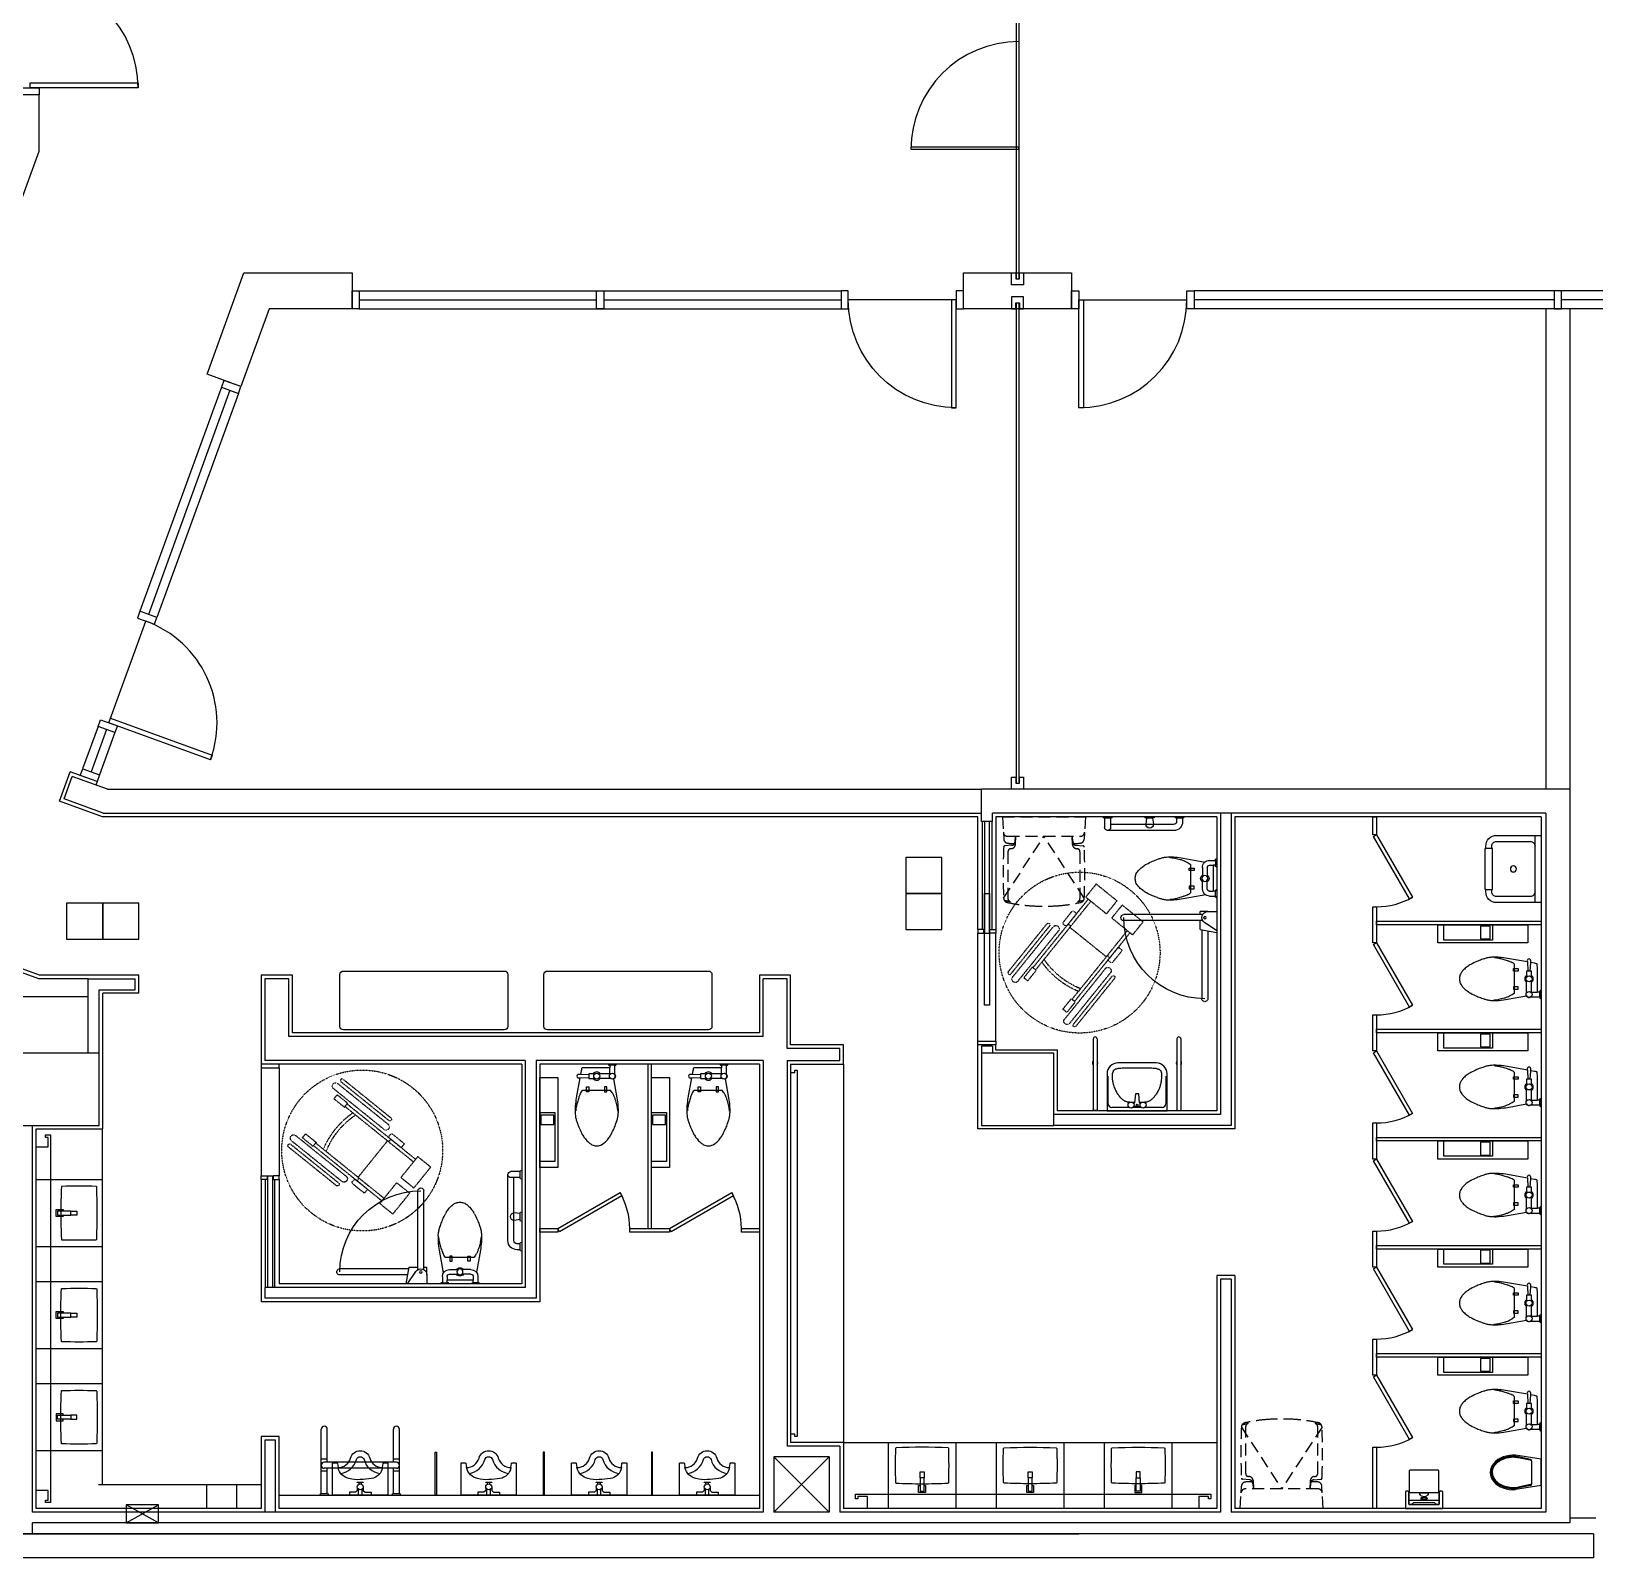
# Model space of a CAD drawing. Header units: millimetres. Extents: x -7448 to 427567, y 91657 to 341328.
# Drawn here: x 131457 to 144479, y 198642 to 211352 of the extents above; entities that cross this region are included whole.
import ezdxf
from ezdxf.lldxf.tags import DXFTag

# ---------------------------------------------------------------- set-up
doc = ezdxf.new("R2010")
doc.units = ezdxf.units.MM
doc.header["$LTSCALE"] = 500
doc.header["$MEASUREMENT"] = 0
for name, pattern in [('HID', [2.6, 1.6, -1]), ('HIDDEN', [2, 1, -1]), ('HOON1', [3, 2, -1])]:
    doc.linetypes.add(name, pattern=pattern)
doc.layers.add('e-plan', color=9, linetype='CONTINUOUS')
tags = doc.linetypes.add('HIDDENX2', pattern=[0.75, 0.5, -0.25]).pattern_tags.tags
tags[6:7] = [DXFTag(74, 4), DXFTag(75, 0), DXFTag(340, '0'), DXFTag(46, 1.0), DXFTag(50, 0.0), DXFTag(44, 0.0), DXFTag(45, 0.0)]
tags[4:5] = [DXFTag(74, 4), DXFTag(75, 0), DXFTag(340, '0'), DXFTag(46, 1.0), DXFTag(50, 0.0), DXFTag(44, 0.0), DXFTag(45, 0.0)]

# ---------------------------------------------------------------- blocks, each defined once
blk = doc.blocks.new('A$C7F1D75F0')
at = {"layer": 'e-plan'}
for p, q in [((0, 1150), (899, 1150)), ((0, 1150), (0, 1130)), ((0, 1130), (899, 1130)), ((899, 1150), (899, 1130))]:
    blk.add_line(p, q, dxfattribs=at)
blk.add_arc((0, 1150), 900, 270.0001, 0, dxfattribs=at)
blk = doc.blocks.new('2F 기둥 140514')
at = {"layer": 'e-plan', "ltscale": 0.5}
for points in [[(71303, 72200), (72103, 72200), (72103, 72800), (71303, 72800)], [(79453, 72200), (80053, 72200), (80053, 72800), (79453, 72800)]]:
    blk.add_lwpolyline(points, close=True, dxfattribs=at)
blk = doc.blocks.new('A$C20BE1455')
at = {"layer": 'e-plan'}
for points in [[(200, 1800), (200, 1760), (1100, 1760), (1100, 1800)], [(200, 0), (200, 40), (1100, 40), (1100, 0)]]:
    blk.add_lwpolyline(points, close=True, dxfattribs=at)
for centre, start, end in [((200, 1800), 270, 0), ((200, 0), 0, 90)]:
    blk.add_arc(centre, 900, start, end, dxfattribs=at)
blk = doc.blocks.new('A$C7D8044CD')
at = {"layer": 'e-plan'}
blk.add_lwpolyline([(0, 300), (300, 300), (300, 0), (0, 0)], close=True, dxfattribs=at)
blk = doc.blocks.new('A$C1B3C214D')
at = {"layer": 'e-plan'}
blk.add_line((10, 320), (550, 320), dxfattribs=at)
for points in [[(0, 370), (0, 0, 0.414214), (90, -90), (110, -90), (110, -95), (450, -95), (450, -90), (470, -90, 0.414214), (560, 0), (560, 370)], [(90, 320, 0.414214), (50, 280), (50, 0, 0.414214), (90, -40), (110, -40)], [(450, -40), (470, -40, 0.414214), (510, 0), (510, 280, 0.414214), (470, 320, 0.414214)]]:
    blk.add_lwpolyline(points, format="xyb", dxfattribs=at)
blk.add_lwpolyline([(110, -90), (110, -35), (450, -35), (450, -90)], dxfattribs=at)
blk.add_circle((280, 140), 25, dxfattribs=at)
for centre, start, end in [((10, 330), 180, 270), ((550, 330), 270, 0)]:
    blk.add_arc(centre, 10, start, end, dxfattribs=at)
blk = doc.blocks.new('지상1층 평면도$0$TO')
at = {"layer": 'e-plan'}
for p, q in [((0, 132), (265, 174, 0)), ((0, 132), (0, -143, 0)), ((97, 118), (235, 147, 0)), ((97, 116), (97, -127)), ((108, 130, 0), (234, 156, 0)), ((0, -143, 0), (265, -184, 0)), ((97, -129), (235, -157)), ((108, -140), (234, -166))]:
    blk.add_line(p, q, dxfattribs=at)
for centre, major_axis, ratio, start_param, end_param in [((287, -5, 0), (-242, 0, 0), 0.742281, 1.476545, 4.80664), ((111, 116, 0), (-9.55, 9.55), 1, 5.702584, 7.068585), ((111, -127), (-9.55, -9.55), 1, -0.785396, 0.580235)]:
    blk.add_ellipse(centre, major_axis=major_axis, ratio=ratio, start_param=start_param, end_param=end_param, dxfattribs=at)
for points, knots in [([(234, -166), (273, -172, 0), (281, -172, 0), (302, -172, 0), (316, -171, 0), (343, -168, 0), (356, -165, 0), (381, -158, 0), (393, -154, 0), (417, -143, 0), (428, -138, 0), (448, -125, 0), (457, -118, 0), (474, -102, 0), (482, -94, 0), (495, -77, 0), (500, -69, 0), (509, -50, 0), (512, -41, 0), (516, -22, 0), (517, -13, 0), (517, 6, 0), (515, 16, 0), (511, 34, 0), (507, 44, 0), (498, 62, 0), (492, 70, 0), (479, 87, 0), (471, 95, 0), (454, 110, 0), (444, 117, 0), (423, 129, 0), (412, 135, 0), (389, 145, 0), (376, 149, 0), (350, 155, 0), (337, 158, 0), (310, 161, 0), (297, 162, 0), (277, 162, 0), (271, 161, 0), (234, 156, 0)], [1.476545, 1.476545, 1.476545, 1.476545, 1.575986, 1.575986, 1.751248, 1.751248, 1.92651, 1.92651, 2.101771, 2.101771, 2.277033, 2.277033, 2.452294, 2.452294, 2.627556, 2.627556, 2.802817, 2.802817, 2.978079, 2.978079, 3.15334, 3.15334, 3.328602, 3.328602, 3.503864, 3.503864, 3.679125, 3.679125, 3.854387, 3.854387, 4.029648, 4.029648, 4.20491, 4.20491, 4.380171, 4.380171, 4.555433, 4.555433, 4.730694, 4.730694, 4.80664, 4.80664, 4.80664, 4.80664]), ([(235, -157), (242, -158, 0), (249, -159, 0), (262, -161, 0), (268, -162, 0), (275, -162, 0), (277, -163, 0), (281, -163, 0), (283, -163, 0), (286, -163, 0), (287, -163, 0), (290, -163, 0), (291, -163, 0), (293, -163, 0), (294, -163, 0), (297, -163, 0), (299, -163, 0), (306, -163, 0), (310, -162, 0), (323, -161, 0), (331, -160, 0), (348, -157, 0), (356, -155, 0), (376, -150, 0), (388, -146, 0), (410, -136, 0), (421, -131, 0), (440, -119, 0), (449, -113, 0), (465, -99, 0), (472, -91, 0), (485, -76, 0), (490, -68, 0), (499, -51, 0), (502, -43, 0), (507, -23, 0), (508, -12, 0), (507, 11, 0), (505, 22, 0), (498, 40, 0), (495, 47, 0), (487, 61, 0), (483, 68, 0), (472, 82, 0), (465, 88, 0), (450, 101, 0), (442, 107, 0), (424, 119, 0), (414, 124, 0), (394, 133, 0), (383, 137, 0), (361, 144, 0), (349, 146, 0), (326, 150, 0), (314, 152, 0), (301, 152, 0), (300, 152, 0), (297, 152, 0), (295, 153, 0), (292, 153, 0), (290, 153, 0), (288, 153, 0), (287, 153, 0), (285, 153, 0), (285, 153, 0), (284, 153, 0), (283, 153, 0), (282, 153, 0), (282, 153, 0), (280, 153, 0), (279, 152, 0), (277, 152, 0), (276, 152, 0), (272, 152, 0), (270, 152, 0), (263, 151, 0), (255, 150, 0), (242, 148, 0), (238, 147, 0), (235, 147, 0)], [1.476545, 1.476545, 1.476545, 1.476545, 1.495339, 1.495339, 1.522158, 1.522158, 1.539937, 1.539937, 1.557715, 1.557715, 1.575493, 1.575493, 1.589782, 1.589782, 1.604072, 1.604072, 1.632651, 1.632651, 1.68981, 1.68981, 1.804127, 1.804127, 1.918445, 1.918445, 2.090235, 2.090235, 2.262025, 2.262025, 2.433815, 2.433815, 2.605605, 2.605605, 2.777395, 2.777395, 2.949185, 2.949185, 3.175204, 3.175204, 3.401222, 3.401222, 3.542853, 3.542853, 3.690218, 3.690218, 3.845265, 3.845265, 4.005974, 4.005974, 4.166683, 4.166683, 4.327391, 4.327391, 4.4881, 4.4881, 4.648809, 4.648809, 4.662269, 4.662269, 4.689188, 4.689188, 4.704843, 4.704843, 4.719273, 4.719273, 4.727351, 4.727351, 4.734116, 4.734116, 4.740882, 4.740882, 4.752111, 4.752111, 4.76334, 4.76334, 4.774569, 4.774569, 4.799343, 4.799343, 4.80664, 4.80664, 4.80664, 4.80664])]:
    blk.add_open_spline(points, degree=3, knots=knots, dxfattribs=at)
blk = doc.blocks.new('gsdafsdf')
at = {"layer": 'e-plan', "linetype": 'Continuous'}
for p, q in [((7027493, 2113737), (7027509, 2113737)), ((7027493, 2113705), (7027509, 2113705))]:
    blk.add_line(p, q, dxfattribs=at)
at = {"layer": 'e-plan', "linetype": 'HIDDENX2'}
blk.add_lwpolyline([(7027456, 2113598), (7027271, 2113598, -0.414214), (7027266, 2113603), (7027266, 2113839, -0.414214), (7027271, 2113844), (7027455, 2113844)], format="xyb", dxfattribs=at)
at = {"layer": 'e-plan', "linetype": 'Continuous'}
for points in [[(7027446, 2113848, -0.414214), (7027441, 2113853), (7027441, 2113872, -0.414214), (7027446, 2113877), (7027584, 2113877), (7027584, 2113566), (7027446, 2113566, -0.414214), (7027441, 2113571), (7027441, 2113589, -0.414214), (7027446, 2113594), (7027544, 2113594, 0.414214), (7027554, 2113604), (7027554, 2113838, 0.414214), (7027544, 2113848)], [(7027545, 2113598, 0.414214), (7027550, 2113603), (7027550, 2113620, 0.182213), (7027548, 2113623), (7027538, 2113635, -0.182213), (7027537, 2113638), (7027537, 2113804, -0.182213), (7027538, 2113807), (7027548, 2113819, 0.182213), (7027550, 2113822), (7027550, 2113839, 0.414214), (7027545, 2113844), (7027455, 2113844, 0.414214), (7027450, 2113839), (7027450, 2113603, 0.414214), (7027455, 2113598)], [(7027454, 2113688, 0.414214), (7027455, 2113686), (7027465, 2113686, 0.592772), (7027465, 2113756), (7027455, 2113756, 0.414214), (7027454, 2113754), (7027454, 2113721)], [(7027493, 2113702, 0.414214), (7027499, 2113696), (7027502, 2113696, 0.414214), (7027509, 2113702), (7027509, 2113721), (7027509, 2113740, 0.414214), (7027502, 2113746), (7027499, 2113746, 0.414214), (7027493, 2113740)]]:
    blk.add_lwpolyline(points, format="xyb", close=True, dxfattribs=at)
blk.add_lwpolyline([(7027519, 2113599, -0.236068), (7027517, 2113603), (7027517, 2113839, -0.236068), (7027519, 2113843)], format="xyb", dxfattribs=at)
blk = doc.blocks.new('지상2층 평면도$0$A$C26E721D9')
at = {"layer": 'e-plan', "linetype": 'HOON1', "ltscale": 0.1, "extrusion": (0, 0, -1)}
for p, q in [((0, 745), (7, 615)), ((690, 745), (0, 745)), ((690, 745), (683, 615)), ((7, 615), (10, 559)), ((9, 67), (345, 582)), ((648, 582), (42, 582)), ((106, 535), (108, 582)), ((107, 513), (110, 582)), ((681, 67), (345, 582)), ((583, 513), (580, 582)), ((584, 535), (582, 582)), ((683, 615), (680, 559)), ((78, 507), (19, 502)), ((45, 454), (45, 63)), ((74, 479), (68, 479)), ((612, 507), (671, 502)), ((616, 479), (622, 479)), ((645, 454), (645, 63))]:
    blk.add_line(p, q, dxfattribs=at)
for centre, radius, start, end in [((-42, 617), 35, 270, 357), ((-46, 561), 36, 274.461, 357), ((-237, 3017), 2500, 273.4998, 274.461), ((-76, 537), 30, 182.8624, 265.2364), ((-86, 542), 20, 182.8624, 273.4998), ((-604, 542), 20, 266.5002, 357.1376), ((-614, 537), 30, 274.7636, 357.1376), ((-453, 3017), 2500, 265.539, 266.5002), ((-644, 561), 36, 183, 265.539), ((-648, 617), 35, 183, 270), ((-5404, 275), 5399, 357.7957, 2.307), ((-19, 492), 10, 2.307, 85.2364), ((-70, 454), 25, 0, 85.2364), ((-71, 515), 36, 182.8624, 265.2364), ((-619, 515), 36, 274.7636, 357.1376), ((-620, 454), 25, 94.7636, 180), ((-671, 492), 10, 94.7636, 177.693), ((4714, 275), 5399, 177.693, 182.2043), ((-47, 69), 38, 282.5917, 357.7957), ((-21, 58), 10, 283.6449, 338.2701), ((-318, 1281), 1268, 281.4958, 283.6449), ((-318, 1281), 1280, 273.91, 282.5917), ((-70, 63), 25, 281.4958, 0), ((-345, 1680), 1680, 266.09, 273.91), ((-372, 1281), 1280, 257.4083, 266.09), ((-620, 63), 25, 180, 258.5042), ((-372, 1281), 1268, 256.3551, 258.5042), ((-643, 69), 38, 182.2043, 257.4083), ((-669, 58), 10, 201.7299, 256.3551)]:
    blk.add_arc(centre, radius, start, end, dxfattribs=at)
blk = doc.blocks.new('CU-301P')
at = {"layer": 'e-plan'}
for p, q in [((0, 15), (50, 15)), ((95, 10), (105, 10)), ((0, -15), (50, -15)), ((95, -10), (105, -10))]:
    blk.add_line(p, q, dxfattribs=at)
blk.add_lwpolyline([(0, -230), (0, 230), (265, 230, -0.414214), (270, 225), (270, 195, -0.333333), (265, 190), (230, 185, 0.337547), (310, 80, -0.761905), (310, -80, 0.337547), (230, -185), (265, -190, -0.414214), (270, -195), (270, -225, -0.414214), (265, -230)], format="xyb", close=True, dxfattribs=at)
for points in [[(230, -185, -0.333591), (139, -94, -0.024709), (130, 0, -0.066959), (139, 94, -0.287367), (230, 185)], [(182, 162, 0.29721), (297, 32, -0.761905), (297, -32, 0.302811), (181, -165, 0.337547)]]:
    blk.add_lwpolyline(points, format="xyb", dxfattribs=at)
for points in [[(65, 25), (40, 25), (25, 40), (25, 90), (0, 90)], [(65, -25), (40, -25), (25, -40), (25, -90), (0, -90)]]:
    blk.add_lwpolyline(points, dxfattribs=at)
blk.add_lwpolyline([(105, 25), (110, 25), (110, -25), (105, -25)], close=True, dxfattribs=at)
blk.add_circle((70, 0), 25, dxfattribs=at)
blk = doc.blocks.new('A$C77C34C64')
at = {"layer": 'e-plan'}
for centre, radius, start, end in [((5047, 152), 5047, 178.3861, 181.6139), ((7, 294), 5, 92.6399, 178.3861), ((224, -4412), 4716, 90, 92.6399), ((224, -4412), 4716, 87.3601, 90), ((441, 294), 5, 1.6139, 87.3601), ((-4599, 152), 5047, 358.3861, 1.6139), ((7, 10), 5, 181.6139, 267.3601), ((224, 4716), 4716, 267.3601, 272.6399), ((441, 10), 5, 272.6399, 358.3861)]:
    blk.add_arc(centre, radius, start, end, dxfattribs=at)
blk = doc.blocks.new('수전')
at = {"layer": 'e-plan'}
for points in [[(-122, 17), (-172, 17), (-172, -17), (-122, -17)], [(-122, 17), (-12, 17), (-12, -17), (-122, -17)]]:
    blk.add_lwpolyline(points, close=True, dxfattribs=at)
blk.add_lwpolyline([(-58, -17), (-58, -29), (0, -29), (0, 29), (-58, 29), (-58, 17)], dxfattribs=at)
blk = doc.blocks.new('6543213')
at = {"layer": 'e-plan', "ltscale": 400}
for p, q in [((13, 13), (13, 550)), ((63, 275), (63, 550)), ((613, 275), (613, 550)), ((663, 13), (663, 550)), ((63, 300), (13, 300)), ((638, 275), (38, 275)), ((663, 300), (613, 300)), ((63, 200), (13, 200)), ((638, 225), (38, 225)), ((63, 13), (63, 225)), ((613, 13), (613, 225)), ((663, 200), (613, 200)), ((63, 13), (13, 13)), ((663, 13), (613, 13))]:
    blk.add_line(p, q, dxfattribs=at)
for centre, radius, start, end in [((38, 550), 25, 0, 180), ((638, 550), 25, 0, 180), ((38, 250), 25, 90, 270), ((638, 250), 25, 270, 90), ((13, 0), 12.5, 90, 180), ((63, 0), 12.5, 0, 90), ((613, 0), 12.5, 90, 180), ((663, 0), 12.5, 0, 90)]:
    blk.add_arc(centre, radius, start, end, dxfattribs=at)
blk = doc.blocks.new('A$C66941DA5')
at = {"layer": 'e-plan'}
blk.add_line((-900, 0), (0, 0), dxfattribs=at)
blk.add_lwpolyline([(-900, 0), (-860, 0), (-860, -900), (-900, -900)], close=True, dxfattribs=at)
blk.add_arc((-900, 0), 900, 270, 360, dxfattribs=at)
blk = doc.blocks.new('휠체어')
at = {"layer": 'e-plan', "linetype": 'HIDDEN', "ltscale": 0.001}
for p, q in [((104005537, -29776530), (104004998, -29776530)), ((104005524, -29776474), (104005012, -29776474)), ((104005012, -29776502), (104005524, -29776502)), ((104004497, -29776585), (104004497, -29776808)), ((104004636, -29776585), (104004497, -29776585)), ((104004636, -29776585), (104004636, -29776808)), ((104004915, -29776613), (104004636, -29776613)), ((104004915, -29776641), (104004636, -29776641)), ((104004790, -29776582), (104004790, -29776603)), ((104004918, -29776571), (104004800, -29776571)), ((104004800, -29776613), (104004918, -29776613)), ((104005370, -29776613), (104004915, -29776613)), ((104004915, -29776641), (104005370, -29776641)), ((104004915, -29777031), (104004915, -29776641)), ((104004929, -29776603), (104004929, -29776582)), ((104004998, -29776585), (104005537, -29776585)), ((104005370, -29776648), (104005370, -29776606)), ((104005370, -29776606), (104005482, -29776606)), ((104005482, -29776648), (104005370, -29776648)), ((104005482, -29776606), (104005482, -29776648)), ((104004636, -29776808), (104004497, -29776808)), ((104004497, -29776864), (104004497, -29777087)), ((104004636, -29776864), (104004497, -29776864)), ((104004636, -29777087), (104004636, -29776864)), ((104004915, -29777031), (104004636, -29777031)), ((104004915, -29777059), (104004636, -29777059)), ((104004790, -29777090), (104004790, -29777069)), ((104004800, -29777059), (104004918, -29777059)), ((104004915, -29777031), (104005370, -29777031)), ((104005370, -29777059), (104004915, -29777059)), ((104004929, -29777069), (104004929, -29777090)), ((104005482, -29777024), (104005370, -29777024)), ((104005370, -29777024), (104005370, -29777066)), ((104005370, -29777066), (104005482, -29777066)), ((104005482, -29777066), (104005482, -29777024)), ((104004497, -29777087), (104004636, -29777087)), ((104004918, -29777101), (104004800, -29777101)), ((104004998, -29777087), (104005537, -29777087)), ((104005537, -29777142), (104004998, -29777142)), ((104005012, -29777170), (104005524, -29777170)), ((104005524, -29777198), (104005012, -29777198))]:
    blk.add_line(p, q, dxfattribs=at)
blk.add_circle((104005028, -29776836), 670, dxfattribs=at)
blk.add_arc((104004915, -29776627), 13.9, 90, 270, dxfattribs=at)
at = {"layer": 'e-plan', "linetype": 'HIDDEN', "ltscale": 0.001, "extrusion": (0, 0, -1)}
for centre, major_axis, start_param, end_param in [((104004998, -29776558), (-27.3, 5.4), 4.516091, 7.657684), ((104005012, -29776488), (13.7, 2.7), 1.767078, 4.908671), ((104005524, -29776488), (13.7, 2.7), -1.374341, 1.767252), ((104005537, -29776558), (-27.3, 5.4), 1.374384, 4.515977), ((104004800, -29776582), (-10.4, 0.1), -0.005026, 1.56577), ((104004800, -29776603), (10.4, 0), 1.573354, 3.14415), ((104004918, -29776582), (-10.4, 0), 1.568101, 3.138897), ((104004918, -29776603), (-10.4, 0.1), 3.13677, 4.707566), ((104004618, -29776836), (-519, 421), 2.164891, 2.756829), ((104004618, -29776836), (-492, 492), 2.0724, 2.639989), ((104004800, -29777069), (10.4, 0), 3.145386, 4.716182), ((104004915, -29777045), (-13.7, 2.7), 4.516094, 7.657687), ((104004918, -29777069), (10.4, 0.1), -1.564958, 0.005838), ((104004800, -29777090), (10.4, 0), 1.573354, 3.14415), ((104004918, -29777090), (-10.4, 0), 3.138418, 4.709215), ((104004998, -29777114), (27.3, 5.4), 1.767164, 4.908757), ((104005012, -29777184), (13.7, 2.7), 1.767252, 4.908844), ((104005537, -29777114), (-27.3, 5.4), 1.374384, 4.515977)]:
    blk.add_ellipse(centre, major_axis=major_axis, ratio=1, start_param=start_param, end_param=end_param, dxfattribs=at)
at = {"layer": 'e-plan', "linetype": 'HIDDEN', "ltscale": 0.001}
blk.add_ellipse((104005524, -29777184), major_axis=(-13.7, 2.7), ratio=1, start_param=1.767244, end_param=4.908837, dxfattribs=at)
blk = doc.blocks.new('장애인 화장실 세트')
at = {"layer": 'e-plan', "ltscale": 400}
for p, q in [((409068, 73573), (409043, 73711)), ((409058, 73711), (409127, 73608)), ((409218, 73636), (409218, 73711)), ((409337, 73701), (409332, 73711)), ((409402, 73711), (409397, 73701)), ((409589, 73711), (409594, 73701)), ((409654, 73701), (409659, 73711)), ((409057, 73636), (408493, 73636)), ((409066, 73586), (408493, 73586)), ((409143, 73593), (409143, 72936)), ((409193, 73593), (409193, 72936)), ((409218, 73636), (409218, 73573)), ((409357, 73619), (409324, 73431)), ((409347, 73701), (409337, 73701)), ((409347, 73701), (409387, 73701)), ((409347, 73651), (409347, 73701)), ((409397, 73701), (409387, 73701)), ((409387, 73701), (409387, 73680)), ((409387, 73651), (409387, 73680)), ((409407, 73631), (409479, 73631)), ((409407, 73591), (409479, 73591)), ((409494, 73681), (409419, 73681)), ((409569, 73681), (409494, 73681)), ((409584, 73631), (409509, 73631)), ((409584, 73591), (409509, 73591)), ((409594, 73701), (409604, 73701)), ((409604, 73701), (409604, 73680)), ((409644, 73701), (409604, 73701)), ((409604, 73651), (409604, 73680)), ((409664, 73431), (409631, 73614)), ((409644, 73701), (409654, 73701)), ((409644, 73651), (409644, 73701)), ((409068, 73573), (409143, 73573)), ((409193, 73573), (409218, 73573)), ((409494, 73491), (409379, 73491)), ((409409, 73521), (409429, 73521)), ((409409, 73481), (409409, 73521)), ((409429, 73481), (409409, 73481)), ((409429, 73521), (409429, 73481)), ((409609, 73491), (409494, 73491)), ((409579, 73521), (409559, 73521)), ((409559, 73521), (409559, 73481)), ((409559, 73481), (409579, 73481)), ((409579, 73481), (409579, 73521)), ((409893, 73351), (409893, 72801)), ((409943, 73351), (409943, 73183)), ((409996, 73426), (409968, 73426)), ((409996, 73376), (409968, 73376)), ((409996, 73426), (409996, 73376)), ((409943, 73183), (409943, 73119)), ((409943, 73119), (409943, 72826)), ((409996, 73176), (409946, 73183)), ((409996, 73126), (409946, 73119)), ((409996, 73179), (409996, 73123)), ((409996, 72826), (409918, 72826)), ((409996, 72826), (409996, 72776)), ((409996, 72776), (409918, 72776))]:
    blk.add_line(p, q, dxfattribs=at)
for centre, radius in [((409168, 73611), 10), ((409494, 73611), 25)]:
    blk.add_circle(centre, radius, dxfattribs=at)
for centre, radius, start, end in [((408493, 73611), 25, 90, 270.0002), ((409168, 73636), 50, 213.6543, 0), ((409407, 73651), 60, 180, 270), ((409419, 73218), 463, 90, 93.8753), ((409407, 73651), 20, 180, 270), ((409494, 73611), 35, 34.8499, 145.1501), ((409494, 73611), 35, 214.8499, 325.1501), ((409569, 73218), 463, 85.6617, 90), ((409584, 73651), 60, 270, 0), ((409584, 73651), 20, 270, 0), ((409880, 73256), 564, 159.444, 161.9714), ((409625, 73352), 291, 155.9278, 159.444), ((409409, 73449), 54.8, 135, 155.9278), ((409379, 73479), 12.3, 90, 135), ((409609, 73487), 3.54, 36.8699, 90), ((409472, 73385), 174, 29.5675, 36.8699), ((409211, 73237), 475, 26.5651, 29.5675), ((409365, 73314), 303, 22.8053, 26.5651), ((409755, 73326), 441, 175.2364, 181.9723), ((410087, 73298), 775, 170.1534, 175.2364), ((409561, 73304), 244, 166.4166, 175.6013), ((410128, 73167), 828, 164.0546, 166.4166), ((410356, 73102), 1064, 161.9714, 164.0546), ((409428, 73340), 234, 15.9454, 22.8053), ((409077, 73240), 599, 11.6565, 15.9454), ((408900, 73298), 775, 4.7636, 9.8466), ((408900, 73298), 775, 4.7636, 9.8466), ((409333, 73293), 337, 4.3987, 11.6565), ((409233, 73326), 441, 358.0277, 4.7636), ((409968, 73351), 75, 90, 180), ((409968, 73351), 25, 90, 180), ((410008, 73426), 12.5, 90, 180), ((410008, 73376), 12.5, 180, 270), ((409617, 73321), 304, 181.9723, 188.7462), ((409527, 73308), 213, 188.7462, 196.8361), ((409760, 73378), 456, 196.8361, 198.4349), ((410283, 73552), 1007, 198.4349, 199.5108), ((409864, 73404), 562, 199.5108, 203.9625), ((409124, 73404), 562, 336.0375, 340.4892), ((408705, 73552), 1007, 340.4892, 341.5651), ((408705, 73552), 1007, 340.4892, 341.5651), ((409227, 73378), 456, 341.5651, 343.1639), ((409227, 73378), 456, 341.5651, 343.1639), ((409227, 73378), 456, 341.5651, 343.1639), ((409460, 73308), 213, 343.1639, 351.2538), ((409460, 73308), 213, 343.1639, 351.2538), ((409460, 73308), 213, 343.1639, 351.2538), ((409370, 73321), 304, 351.2538, 358.0277), ((410008, 73179), 12.5, 90, 180), ((410160, 73536), 887, 203.9625, 207.5073), ((409566, 73226), 217, 207.5073, 216.8699), ((409611, 73260), 273, 216.8699, 225.2192), ((409535, 73183), 165, 225.2192, 236.3099), ((409452, 73183), 165, 303.6901, 314.7808), ((409376, 73260), 273, 314.7808, 323.1301), ((409421, 73226), 217, 323.1301, 332.4927), ((408827, 73536), 887, 332.4927, 336.0375), ((409946, 73151), 32, 90, 270), ((410008, 73123), 12.5, 180, 270), ((409168, 72936), 25, 180, 0), ((409489, 73114), 82.6, 236.3099, 252.0099), ((409497, 73139), 108, 252.0099, 260.5377), ((409494, 73119), 87.7, 260.5377, 270), ((409494, 73119), 87.7, 270, 279.4623), ((409490, 73139), 108, 279.4623, 287.9901), ((409498, 73114), 82.6, 287.9901, 303.6901), ((409918, 72801), 25, 90, 270), ((410008, 72826), 12.5, 90, 180), ((410008, 72776), 12.5, 180, 270)]:
    blk.add_arc(centre, radius, start, end, dxfattribs=at)
at = {"layer": 'e-plan'}
blk.add_arc((409168, 73611), 675, 180, 270, dxfattribs=at)
blk = doc.blocks.new('CC-102P')
at = {"layer": 'e-plan'}
for p, q in [((9, 148), (9, 108)), ((84, 108), (30, 108)), ((79, 113), (79, 13)), ((119, 113), (119, 13)), ((229, 83), (189, 83)), ((189, 83), (189, 63)), ((189, 63), (229, 63)), ((219, 113), (219, -2)), ((229, 63), (229, 83)), ((79, -17), (79, -67)), ((79, -67), (119, -67)), ((119, -67), (119, -17)), ((189, -67), (229, -67)), ((189, -87), (189, -67)), ((229, -87), (189, -87)), ((219, -2), (219, -117)), ((229, -67), (229, -87))]:
    blk.add_line(p, q, dxfattribs=at)
blk.add_lwpolyline([(-1, 163), (-1, 93), (9, 98), (9, 108), (30, 108, 0.018932), (29, 73), (29, -2), (29, -77, 0.024922), (31, -123, 0.25497), (34, -127, 0.056948), (38, -128, 0.016043), (54, -132), (85, -137), (84, -152, 1.060552), (114, -152), (113, -143), (279, -172, 0.022182), (347, -181, 0.0294), (399, -182, 0.029565), (435, -179, 0.035314), (464, -172, 0.006976), (476, -168, 0.004694), (494, -162, 0.019426), (535, -146, 0.015468), (584, -122, 0.040875), (614, -103, 0.036447), (644, -77, 0.04843), (664, -52, 0.068612), (674, -32, 0.037226), (678, -16, 0.041311), (679, -2, 0.041311), (678, 13, 0.037226), (674, 28, 0.068612), (664, 48, 0.04843), (644, 73, 0.036447), (614, 99, 0.040875), (584, 118, 0.015468), (535, 142, 0.019426), (494, 158, 0.004694), (476, 164, 0.006976), (464, 168, 0.035314), (435, 175, 0.029565), (399, 178, 0.0294), (347, 177, 0.022182), (279, 168), (121, 140, 0.455372), (84, 148), (9, 148), (9, 158)], format="xyb", close=True, dxfattribs=at)
blk.add_lwpolyline([(89, -67), (85, -137, 1.060552)], format="xyb", dxfattribs=at)
blk.add_lwpolyline([(113, -143), (109, -67)], dxfattribs=at)
for centre in [(99, 128), (99, -2)]:
    blk.add_circle(centre, 25, dxfattribs=at)
for centre, radius, start, end in [((473, -285), 475, 116.5651, 119.5675), ((396, -131), 303, 112.8053, 116.5651), ((370, -68), 234, 105.9454, 112.8053), ((470, -419), 599, 101.6565, 105.9454), ((417, -162), 337, 94.3987, 101.6565), ((99, -2), 35, 124.8499, 235.1501), ((99, -2), 35, 304.8499, 55.1501), ((222, 113), 3.54, 126.8699, 180), ((325, -24), 174, 119.5675, 126.8699), ((231, -117), 12.3, 180, 225), ((261, -87), 54.8, 225, 245.9278), ((358, 129), 291, 245.9278, 249.444), ((453, 384), 564, 249.444, 251.9714), ((608, 860), 1064, 251.9714, 254.0546), ((543, 633), 828, 254.0546, 256.4166), ((406, 66), 244, 256.4166, 265.6013)]:
    blk.add_arc(centre, radius, start, end, dxfattribs=at)
blk = doc.blocks.new('장애인 세면대')
at = {"layer": 'e-plan', "linetype": 'Continuous'}
for p, q in [((104010301, -29753697), (104010265, -29753697)), ((104010267, -29754292), (104010267, -29753697)), ((104010299, -29754292), (104010299, -29753697)), ((104010882, -29753692), (104010382, -29753692)), ((104010382, -29753692), (104010382, -29754002)), ((104010392, -29753982), (104010392, -29753752)), ((104010422, -29753722), (104010566, -29753722)), ((104010531, -29753774), (104010535, -29753772)), ((104010535, -29753772), (104010541, -29753770)), ((104010541, -29753770), (104010546, -29753768)), ((104010546, -29753768), (104010552, -29753766)), ((104010552, -29753766), (104010559, -29753765)), ((104010559, -29753765), (104010567, -29753764)), ((104010567, -29753764), (104010571, -29753764)), ((104010595, -29753762), (104010602, -29753762)), ((104010598, -29753722), (104010666, -29753722)), ((104010602, -29753727), (104010661, -29753727)), ((104010602, -29753755), (104010606, -29753755)), ((104010602, -29753762), (104010611, -29753762)), ((104010610, -29753760), (104010618, -29753836)), ((104010646, -29753836), (104010653, -29753760)), ((104010653, -29753762), (104010661, -29753762)), ((104010658, -29753755), (104010661, -29753755)), ((104010661, -29753762), (104010668, -29753762)), ((104010693, -29753764), (104010697, -29753764)), ((104010697, -29753764), (104010704, -29753765)), ((104010698, -29753722), (104010842, -29753722)), ((104010704, -29753765), (104010711, -29753766)), ((104010711, -29753766), (104010717, -29753768)), ((104010717, -29753768), (104010723, -29753770)), ((104010723, -29753770), (104010728, -29753772)), ((104010728, -29753772), (104010733, -29753774)), ((104010872, -29753752), (104010872, -29753982)), ((104010882, -29754002), (104010882, -29753692)), ((104010963, -29753697), (104010999, -29753697)), ((104010965, -29754292), (104010965, -29753697)), ((104010997, -29754292), (104010997, -29753697)), ((104010438, -29753907), (104010440, -29753899)), ((104010440, -29753899), (104010442, -29753892)), ((104010442, -29753892), (104010445, -29753884)), ((104010445, -29753884), (104010448, -29753877)), ((104010448, -29753877), (104010451, -29753869)), ((104010451, -29753869), (104010455, -29753862)), ((104010455, -29753862), (104010459, -29753854)), ((104010459, -29753854), (104010463, -29753847)), ((104010463, -29753847), (104010467, -29753840)), ((104010467, -29753840), (104010472, -29753833)), ((104010472, -29753833), (104010476, -29753826)), ((104010476, -29753826), (104010481, -29753820)), ((104010481, -29753820), (104010485, -29753814)), ((104010485, -29753814), (104010489, -29753808)), ((104010489, -29753808), (104010493, -29753804)), ((104010493, -29753804), (104010497, -29753800)), ((104010497, -29753800), (104010501, -29753796)), ((104010501, -29753796), (104010504, -29753793)), ((104010504, -29753793), (104010508, -29753790)), ((104010508, -29753790), (104010511, -29753787)), ((104010511, -29753787), (104010515, -29753784)), ((104010515, -29753784), (104010518, -29753782)), ((104010518, -29753782), (104010522, -29753779)), ((104010522, -29753779), (104010526, -29753777)), ((104010526, -29753777), (104010531, -29753774)), ((104010618, -29753836), (104010646, -29753836)), ((104010733, -29753774), (104010737, -29753777)), ((104010737, -29753777), (104010741, -29753779)), ((104010741, -29753779), (104010745, -29753782)), ((104010745, -29753782), (104010749, -29753784)), ((104010749, -29753784), (104010752, -29753787)), ((104010752, -29753787), (104010756, -29753790)), ((104010756, -29753790), (104010759, -29753793)), ((104010759, -29753793), (104010763, -29753796)), ((104010763, -29753796), (104010766, -29753800)), ((104010766, -29753800), (104010770, -29753804)), ((104010770, -29753804), (104010774, -29753808)), ((104010774, -29753808), (104010778, -29753814)), ((104010778, -29753814), (104010783, -29753820)), ((104010783, -29753820), (104010787, -29753826)), ((104010787, -29753826), (104010792, -29753833)), ((104010792, -29753833), (104010796, -29753840)), ((104010796, -29753840), (104010800, -29753847)), ((104010800, -29753847), (104010804, -29753854)), ((104010804, -29753854), (104010808, -29753862)), ((104010808, -29753862), (104010812, -29753869)), ((104010812, -29753869), (104010815, -29753877)), ((104010815, -29753877), (104010818, -29753884)), ((104010818, -29753884), (104010821, -29753891)), ((104010821, -29753891), (104010823, -29753898)), ((104010823, -29753898), (104010826, -29753905)), ((104010427, -29753980), (104010428, -29753975)), ((104010427, -29753984), (104010427, -29753980)), ((104010427, -29753988), (104010427, -29753984)), ((104010427, -29753991), (104010427, -29753988)), ((104010427, -29753994), (104010427, -29753991)), ((104010427, -29753996), (104010427, -29753994)), ((104010427, -29753999), (104010427, -29753996)), ((104010428, -29754001), (104010427, -29753999)), ((104010428, -29753964), (104010429, -29753958)), ((104010428, -29753970), (104010428, -29753964)), ((104010428, -29753975), (104010428, -29753970)), ((104010428, -29754003), (104010428, -29754001)), ((104010428, -29754005), (104010428, -29754003)), ((104010429, -29754007), (104010428, -29754005)), ((104010429, -29753958), (104010430, -29753951)), ((104010429, -29754009), (104010429, -29754007)), ((104010430, -29754011), (104010429, -29754009)), ((104010430, -29753944), (104010432, -29753937)), ((104010430, -29753951), (104010430, -29753944)), ((104010430, -29754013), (104010430, -29754011)), ((104010431, -29754015), (104010430, -29754013)), ((104010432, -29754017), (104010431, -29754015)), ((104010432, -29753937), (104010433, -29753929)), ((104010432, -29754019), (104010432, -29754017)), ((104010433, -29754020), (104010432, -29754019)), ((104010433, -29753929), (104010434, -29753922)), ((104010434, -29754022), (104010433, -29754020)), ((104010434, -29753922), (104010436, -29753914)), ((104010434, -29754024), (104010434, -29754022)), ((104010435, -29754026), (104010434, -29754024)), ((104010436, -29754028), (104010435, -29754026)), ((104010436, -29753914), (104010438, -29753907)), ((104010437, -29754029), (104010436, -29754028)), ((104010438, -29754031), (104010437, -29754029)), ((104010440, -29754032), (104010438, -29754031)), ((104010441, -29754034), (104010440, -29754032)), ((104010824, -29754032), (104010822, -29754034)), ((104010825, -29754031), (104010824, -29754032)), ((104010826, -29754029), (104010825, -29754031)), ((104010826, -29753905), (104010828, -29753912)), ((104010827, -29754028), (104010826, -29754029)), ((104010828, -29754026), (104010827, -29754028)), ((104010828, -29753912), (104010829, -29753918)), ((104010829, -29754024), (104010828, -29754026)), ((104010829, -29753918), (104010831, -29753924)), ((104010830, -29754022), (104010829, -29754024)), ((104010831, -29754019), (104010830, -29754020)), ((104010830, -29754020), (104010830, -29754022)), ((104010831, -29753924), (104010832, -29753930)), ((104010832, -29754017), (104010831, -29754019)), ((104010832, -29753930), (104010833, -29753936)), ((104010833, -29754013), (104010832, -29754015)), ((104010832, -29754015), (104010832, -29754017)), ((104010833, -29753936), (104010834, -29753941)), ((104010834, -29754011), (104010833, -29754013)), ((104010834, -29753941), (104010834, -29753947)), ((104010834, -29753947), (104010835, -29753952)), ((104010835, -29754006), (104010834, -29754009)), ((104010834, -29754009), (104010834, -29754011)), ((104010835, -29753952), (104010836, -29753957)), ((104010836, -29754001), (104010835, -29754004)), ((104010835, -29754004), (104010835, -29754006)), ((104010836, -29753957), (104010836, -29753962)), ((104010836, -29753962), (104010836, -29753967)), ((104010836, -29753967), (104010836, -29753972)), ((104010836, -29753972), (104010836, -29753977)), ((104010836, -29753977), (104010837, -29753981)), ((104010837, -29753981), (104010836, -29753986)), ((104010836, -29753986), (104010836, -29753990)), ((104010836, -29753990), (104010836, -29753994)), ((104010836, -29753994), (104010836, -29753998)), ((104010836, -29753998), (104010836, -29754001)), ((104010443, -29754035), (104010441, -29754034)), ((104010445, -29754037), (104010443, -29754035)), ((104010447, -29754038), (104010445, -29754037)), ((104010450, -29754039), (104010447, -29754038)), ((104010453, -29754040), (104010450, -29754039)), ((104010456, -29754042), (104010453, -29754040)), ((104010460, -29754043), (104010456, -29754042)), ((104010464, -29754044), (104010460, -29754043)), ((104010469, -29754045), (104010464, -29754044)), ((104010474, -29754047), (104010469, -29754045)), ((104010472, -29754092), (104010792, -29754092)), ((104010481, -29754048), (104010474, -29754047)), ((104010489, -29754049), (104010481, -29754048)), ((104010498, -29754049), (104010489, -29754049)), ((104010508, -29754050), (104010498, -29754049)), ((104010520, -29754051), (104010508, -29754050)), ((104010534, -29754051), (104010520, -29754051)), ((104010548, -29754051), (104010534, -29754051)), ((104010564, -29754052), (104010548, -29754051)), ((104010580, -29754052), (104010564, -29754052)), ((104010597, -29754052), (104010580, -29754052)), ((104010614, -29754052), (104010597, -29754052)), ((104010632, -29754052), (104010614, -29754052)), ((104010649, -29754052), (104010632, -29754052)), ((104010666, -29754052), (104010649, -29754052)), ((104010683, -29754052), (104010666, -29754052)), ((104010700, -29754052), (104010683, -29754052)), ((104010715, -29754051), (104010700, -29754052)), ((104010730, -29754051), (104010715, -29754051)), ((104010743, -29754051), (104010730, -29754051)), ((104010755, -29754050), (104010743, -29754051)), ((104010766, -29754049), (104010755, -29754050)), ((104010775, -29754049), (104010766, -29754049)), ((104010782, -29754048), (104010775, -29754049)), ((104010789, -29754047), (104010782, -29754048)), ((104010795, -29754045), (104010789, -29754047)), ((104010800, -29754044), (104010795, -29754045)), ((104010804, -29754043), (104010800, -29754044)), ((104010808, -29754042), (104010804, -29754043)), ((104010811, -29754040), (104010808, -29754042)), ((104010814, -29754039), (104010811, -29754040)), ((104010816, -29754038), (104010814, -29754039)), ((104010818, -29754037), (104010816, -29754038)), ((104010820, -29754035), (104010818, -29754037)), ((104010822, -29754034), (104010820, -29754035))]:
    blk.add_line(p, q, dxfattribs=at)
for centre, radius in [((104010582, -29753741), 25), ((104010632, -29753741), 8), ((104010682, -29753741), 25)]:
    blk.add_circle(centre, radius, dxfattribs=at)
for centre, radius, start, end in [((104010265, -29753692), 5, 180, 270), ((104010301, -29753692), 5, 270, 0), ((104010422, -29753752), 30, 90, 180), ((104010606, -29753760), 5, 5.3909, 90), ((104010658, -29753760), 5, 90, 174.6091), ((104010842, -29753752), 30, 0, 90), ((104010963, -29753692), 5, 180, 270), ((104010999, -29753692), 5, 270, 0), ((104010472, -29754002), 90, 180, 270), ((104010792, -29754002), 90, 270, 0), ((104010283, -29754092), 22, 136.6582, 223.3418), ((104010283, -29754092), 22, 316.6582, 43.3418), ((104010981, -29754092), 22, 136.6582, 223.3418), ((104010981, -29754092), 22, 316.6582, 43.3418), ((104010283, -29754292), 16, 180, 0), ((104010981, -29754292), 16, 180, 0)]:
    blk.add_arc(centre, radius, start, end, dxfattribs=at)

msp = doc.modelspace()

# ---------------------------------------------------------------- linework, layer by layer
at = {"layer": 'e-plan'}
for p, q in [((131522, 210355), (131522, 210822)), ((128834, 202970), (131522, 210355)), ((134189, 209192), (138202, 209192)), ((146702, 209192), (141142, 209192)), ((134189, 209117), (136166, 209117)), ((134189, 209042), (138202, 209042)), ((136226, 209117), (138202, 209117)), ((144142, 209117), (141142, 209117)), ((146702, 209042), (141142, 209042)), ((144072, 209042), (144072, 205042)), ((144272, 209042), (144072, 209042)), ((146702, 209117), (144202, 209117)), ((144272, 209042), (144272, 205042)), ((133041, 208389), (132362, 206523)), ((133112, 208363), (132433, 206497)), ((133182, 208337), (132503, 206471)), ((132013, 205564), (131885, 205212)), ((132084, 205538), (131956, 205187)), ((132154, 205513), (132026, 205161)), ((131691, 204942), (131780, 205187)), ((131730, 204960), (131798, 205148)), ((132006, 205105), (131780, 205187)), ((132091, 205042), (131798, 205148)), ((132006, 205105), (131996, 205076)), ((132091, 205042), (139372, 205042)), ((144272, 205042), (139372, 205042)), ((139372, 204772), (139372, 205042)), ((144272, 205042), (144272, 198932)), ((132050, 204812), (131691, 204942)), ((132055, 204842), (131730, 204960)), ((132055, 204842), (139372, 204842)), ((144072, 204842), (139462, 204842)), ((139462, 204772), (139462, 204842)), ((141362, 204842), (141362, 202332)), ((141452, 204842), (141452, 202242)), ((144072, 204842), (144072, 199022)), ((139342, 204812), (132050, 204812)), ((139342, 203872), (139342, 204812)), ((139462, 204772), (139372, 204772)), ((139377, 204772), (139377, 203872)), ((139457, 204772), (139457, 203872)), ((139492, 204812), (139492, 203872)), ((141332, 204812), (139492, 204812)), ((141332, 204812), (141332, 202362)), ((144032, 204812), (141482, 204812)), ((141482, 204812), (141482, 202212)), ((144032, 204812), (144032, 199052)), ((139342, 202942), (139342, 203842)), ((139492, 202942), (139492, 203842)), ((131525, 203492), (131206, 203608)), ((131520, 203462), (131224, 203570)), ((131932, 203462), (131520, 203462)), ((132352, 203492), (131525, 203492)), ((131932, 202842), (131932, 203462)), ((131932, 203462), (132322, 203462)), ((132322, 203372), (132322, 203462)), ((132352, 203342), (132352, 203492)), ((133632, 203492), (133372, 203492)), ((133372, 203492), (133372, 202742)), ((133402, 203462), (133402, 202782)), ((133602, 203462), (133402, 203462)), ((133602, 202982), (133602, 203462)), ((133632, 203012), (133632, 203492)), ((137782, 203492), (137522, 203492)), ((137522, 203492), (137522, 203012)), ((137552, 202982), (137552, 203462)), ((137752, 203462), (137552, 203462)), ((137752, 202882), (137752, 203462)), ((137782, 202912), (137782, 203492)), ((131932, 203312), (131290, 203312)), ((132022, 202842), (132022, 203372)), ((132022, 203372), (132322, 203372)), ((132352, 203342), (132052, 203342)), ((132052, 202212), (132052, 203342)), ((137552, 202982), (133602, 202982)), ((137522, 203012), (133632, 203012)), ((138222, 202912), (137782, 202912)), ((138222, 202752), (138222, 202912)), ((139342, 202212), (139342, 202912)), ((139372, 202902), (139372, 202842)), ((139462, 202902), (139372, 202902)), ((139462, 202902), (139462, 202842)), ((139492, 202872), (139492, 202912)), ((135572, 202782), (133402, 202782)), ((135572, 202782), (135572, 200892)), ((135662, 202782), (135662, 200802)), ((137552, 202782), (135662, 202782)), ((137552, 202782), (137552, 199022)), ((138192, 202882), (137752, 202882)), ((137752, 202782), (137752, 199572)), ((137752, 202782), (138192, 202782)), ((138192, 202782), (138192, 202882)), ((139492, 202872), (140002, 202872)), ((140002, 202872), (140002, 202362)), ((135542, 202752), (133372, 202752)), ((133372, 202722), (133372, 201822)), ((133522, 202722), (133522, 201822)), ((135542, 202752), (135542, 200922)), ((135692, 202752), (135692, 200772)), ((137522, 202752), (135692, 202752)), ((137522, 202752), (137522, 199052)), ((137782, 202752), (137782, 199602)), ((137782, 202752), (138222, 202752)), ((138222, 202752), (138222, 199602)), ((131467, 199022), (131467, 202242)), ((141362, 202332), (139972, 202332)), ((141452, 202242), (139972, 202242)), ((141332, 202362), (140002, 202362)), ((131497, 199052), (131497, 202212)), ((131497, 202212), (132052, 202212)), ((132047, 202212), (132047, 199252)), ((141482, 202212), (139342, 202212)), ((133372, 201792), (133372, 200772)), ((133407, 200892), (133407, 201792)), ((133487, 200892), (133487, 201792)), ((133522, 201792), (133522, 200922)), ((141332, 200992), (141332, 199052)), ((141482, 200992), (141332, 200992)), ((141362, 200962), (141362, 199022)), ((141452, 200962), (141362, 200962)), ((141452, 200962), (141452, 199022)), ((141482, 200992), (141482, 199052)), ((135572, 200892), (133402, 200892)), ((133402, 200892), (133402, 200802)), ((135662, 200802), (133402, 200802)), ((135542, 200922), (133522, 200922)), ((135692, 200772), (133372, 200772)), ((133522, 199652), (133372, 199652)), ((133372, 199652), (133372, 199052)), ((133522, 199052), (133522, 199652)), ((133492, 199622), (133402, 199622)), ((133402, 199622), (133402, 199022)), ((133492, 199022), (133492, 199622)), ((138192, 199572), (137752, 199572)), ((138222, 199602), (137782, 199602)), ((138192, 199572), (138192, 199022)), ((138222, 199602), (141332, 199602)), ((138222, 199602), (138222, 199052)), ((137642, 199482), (137642, 199022)), ((138102, 199482), (137642, 199482)), ((137642, 199482), (138102, 199022)), ((138102, 199482), (137642, 199022)), ((138102, 199482), (138102, 199022)), ((132017, 199252), (133372, 199252)), ((137552, 199022), (131467, 199022)), ((133372, 199052), (131497, 199052)), ((132247, 198932), (132517, 199082)), ((132517, 198932), (132247, 199082)), ((137522, 199052), (133522, 199052)), ((138102, 199022), (137642, 199022)), ((141362, 199022), (138192, 199022)), ((141332, 199052), (138222, 199052)), ((144072, 199022), (141452, 199022)), ((144032, 199052), (141482, 199052)), ((131467, 198842), (131467, 198932)), ((144272, 198932), (131467, 198932)), ((144489, 198972), (144272, 198972)), ((144469, 198842), (129620, 198842)), ((129620, 198842), (140182, 198842)), ((144469, 198642), (129588, 198642))]:
    msp.add_line(p, q, dxfattribs=at)
at = {"layer": 'e-plan', "ltscale": 400}
msp.add_line((133522, 199162), (137522, 199162), dxfattribs=at)
at = {"layer": 'e-plan', "ltscale": 0.5}
msp.add_line((144469, 198842), (144469, 198642), dxfattribs=at)
at = {"layer": 'e-plan'}
for points in [[(139660, 212792), (139660, 209292)], [(139684, 212792), (139684, 209292)], [(139660, 209092), (139660, 205092)], [(139684, 209092), (139684, 205092)], [(137782, 202682), (137817, 202682), (137817, 202682), (137817, 202682), (137817, 202702), (137837, 202702), (137837, 199652), (137817, 199652), (137817, 199672), (137817, 199672), (137817, 199672), (137782, 199672)], [(131497, 202062), (131597, 202062), (131597, 202142), (131577, 202142), (131577, 202162), (131617, 202162), (131617, 199102), (131577, 199102), (131577, 199122), (131597, 199122), (131597, 199202), (131497, 199202)], [(131497, 201792), (132047, 201792), (132047, 201232), (131497, 201232)], [(131497, 200942), (132047, 200942), (132047, 200382), (131497, 200382)], [(131497, 200092), (132047, 200092), (132047, 199532), (131497, 199532)], [(138597, 199052), (138597, 199602), (139157, 199602), (139157, 199052)], [(139497, 199052), (139497, 199602), (140057, 199602), (140057, 199052)], [(140397, 199052), (140397, 199602), (140957, 199602), (140957, 199052)], [(138422, 199052), (138422, 199152), (138342, 199152), (138342, 199132), (138322, 199132), (138322, 199172), (141282, 199172), (141282, 199132), (141262, 199132), (141262, 199152), (141182, 199152), (141182, 199052)]]:
    msp.add_lwpolyline(points, dxfattribs=at)
for points in [[(131372, 210822), (131372, 210882), (131522, 210882), (131522, 210822)], [(139687, 209242), (139687, 209242), (139657, 209242), (139657, 209242), (139622, 209242), (139622, 209342), (139657, 209342), (139657, 209292), (139687, 209292), (139687, 209342), (139722, 209342), (139722, 209242)], [(134129, 209192), (134189, 209192), (134189, 209042), (134129, 209042)], [(136166, 209192), (136226, 209192), (136226, 209042), (136166, 209042)], [(138262, 209192), (138202, 209192), (138202, 209042), (138262, 209042)], [(139222, 209192), (139162, 209192), (139162, 209042), (139222, 209042)], [(139687, 209142), (139687, 209142), (139657, 209142), (139657, 209142), (139622, 209142), (139622, 209042), (139657, 209042), (139657, 209092), (139687, 209092), (139687, 209042), (139722, 209042), (139722, 209142)], [(140122, 209192), (140182, 209192), (140182, 209042), (140122, 209042)], [(141082, 209192), (141142, 209192), (141142, 209042), (141082, 209042)], [(144202, 209192), (144142, 209192), (144142, 209042), (144202, 209042)], [(133062, 208445), (133041, 208389), (133182, 208337), (133203, 208394)], [(132362, 206523), (132342, 206466), (132483, 206415), (132503, 206471)], [(132014, 205564), (132034, 205620), (132175, 205569), (132154, 205513)], [(131865, 205156), (131886, 205212), (132026, 205161), (132006, 205105)], [(139687, 205042), (139687, 205042), (139657, 205042), (139657, 205042), (139622, 205042), (139622, 205142), (139657, 205142), (139657, 205092), (139687, 205092), (139687, 205142), (139722, 205142), (139722, 205042)], [(139397, 204772), (139397, 203842), (139437, 203842), (139437, 204772)], [(142632, 204812), (142662, 204812), (142662, 204662), (142632, 204662)], [(142636, 204647), (142662, 204662), (142962, 204142), (142936, 204127)], [(139397, 203242), (139397, 204172), (139437, 204172), (139437, 203242)], [(142632, 204062), (142662, 204062), (142662, 203762), (142632, 203762)], [(144032, 203942), (144032, 203912), (142662, 203912), (142662, 203942)], [(139342, 203872), (139342, 203842), (139392, 203842), (139392, 203872)], [(139492, 203872), (139492, 203842), (139442, 203842), (139442, 203872)], [(143922, 203912), (143922, 203762), (143172, 203762), (143172, 203912)], [(143222, 203785), (143222, 203912), (143628, 203912), (143628, 203785)], [(143528, 203902), (143528, 203795), (143608, 203795), (143608, 203902)], [(142636, 203747), (142662, 203762), (142962, 203242), (142936, 203227)], [(142632, 203162), (142662, 203162), (142662, 202862), (142632, 202862)], [(144032, 203042), (144032, 203012), (142662, 203012), (142662, 203042)], [(139492, 202942), (139492, 202912), (139342, 202912), (139342, 202942)], [(143922, 203012), (143922, 202862), (143172, 202862), (143172, 203012)], [(143222, 202885), (143222, 203012), (143628, 203012), (143628, 202885)], [(143528, 203002), (143528, 202895), (143608, 202895), (143608, 203002)], [(142636, 202847), (142662, 202862), (142962, 202342), (142936, 202327)], [(133522, 202722), (133522, 202752), (133372, 202752), (133372, 202722)], [(135692, 202642), (135842, 202642), (135842, 201892), (135692, 201892)], [(136622, 202642), (136622, 202752), (136592, 202752), (136592, 201382), (136622, 201382), (136622, 201942), (136622, 201942), (136622, 202348)], [(136622, 202642), (136772, 202642), (136772, 201892), (136622, 201892)], [(135819, 201942), (135692, 201942), (135692, 202348), (135819, 202348)], [(135702, 202248), (135809, 202248), (135809, 202328), (135702, 202328)], [(136749, 201942), (136622, 201942), (136622, 202348), (136749, 202348)], [(136632, 202248), (136739, 202248), (136739, 202328), (136632, 202328)], [(142632, 202262), (142662, 202262), (142662, 201962), (142632, 201962)], [(144032, 202142), (144032, 202112), (142662, 202112), (142662, 202142)], [(143922, 202112), (143922, 201962), (143172, 201962), (143172, 202112)], [(143222, 201985), (143222, 202112), (143628, 202112), (143628, 201985)], [(143528, 202102), (143528, 201995), (143608, 201995), (143608, 202102)], [(142636, 201947), (142662, 201962), (142962, 201442), (142936, 201427)], [(133372, 201792), (133372, 201822), (133422, 201822), (133422, 201792)], [(133427, 200892), (133427, 201822), (133467, 201822), (133467, 200892)], [(133522, 201792), (133522, 201822), (133472, 201822), (133472, 201792)], [(135857, 201356), (135842, 201382), (136362, 201682), (136377, 201656)], [(136787, 201356), (136772, 201382), (137292, 201682), (137307, 201656)], [(135692, 201352), (135692, 201382), (135842, 201382), (135842, 201352)], [(136442, 201352), (136442, 201382), (136772, 201382), (136772, 201352)], [(137372, 201352), (137372, 201382), (137522, 201382), (137522, 201352)], [(142632, 201362), (142662, 201362), (142662, 201062), (142632, 201062)], [(144032, 201242), (144032, 201212), (142662, 201212), (142662, 201242)], [(143922, 201212), (143922, 201062), (143172, 201062), (143172, 201212)], [(143222, 201085), (143222, 201212), (143628, 201212), (143628, 201085)], [(143528, 201202), (143528, 201095), (143608, 201095), (143608, 201202)], [(142636, 201047), (142662, 201062), (142962, 200542), (142936, 200527)], [(142632, 200462), (142662, 200462), (142662, 200162), (142632, 200162)], [(144032, 200342), (144032, 200312), (142662, 200312), (142662, 200342)], [(143922, 200312), (143922, 200162), (143172, 200162), (143172, 200312)], [(143222, 200185), (143222, 200312), (143628, 200312), (143628, 200185)], [(143528, 200302), (143528, 200195), (143608, 200195), (143608, 200302)], [(142636, 200147), (142662, 200162), (142962, 199642), (142936, 199627)], [(134832, 199162), (134822, 199162), (134822, 199522), (134832, 199522)], [(135722, 199162), (135732, 199162), (135732, 199522), (135722, 199522)], [(136622, 199162), (136632, 199162), (136632, 199522), (136622, 199522)], [(142632, 199562), (142662, 199562), (142662, 199052), (142632, 199052)], [(132247, 199082), (132247, 198932), (132517, 198932), (132517, 199082)]]:
    msp.add_lwpolyline(points, close=True, dxfattribs=at)
at = {"layer": 'e-plan', "ltscale": 0.5}
for points in [[(133229, 209342), (134129, 209342), (134129, 209042), (133439, 209042), (133203, 208394), (132921, 208496), (133229, 209342)], [(140122, 209042), (139222, 209042), (139222, 209342), (140122, 209342), (140122, 209042)]]:
    msp.add_lwpolyline(points, dxfattribs=at)
at = {"layer": 'e-plan'}
for points in [[(135397, 203037), (134057, 203037, -0.414214), (134027, 203067), (134027, 203497, -0.414214), (134057, 203527), (135397, 203527, -0.414214), (135427, 203497), (135427, 203067, -0.414214)], [(137097, 203037), (135757, 203037, -0.414214), (135727, 203067), (135727, 203497, -0.414214), (135757, 203527), (137097, 203527, -0.414214), (137127, 203497), (137127, 203067, -0.414214)], [(132929, 199252), (133156, 199252, -0.414214), (133166, 199242), (133166, 199052), (132919, 199052), (132919, 199242, -0.414214)]]:
    msp.add_lwpolyline(points, format="xyb", close=True, dxfattribs=at)
for centre, start, end in [((142662, 204662), 270, 300), ((142662, 203762), 270, 300), ((142662, 202862), 270, 300), ((135842, 201382), 0, 30), ((136772, 201382), 0, 30), ((142662, 201962), 270, 300), ((142662, 201062), 270, 300), ((142662, 200162), 270, 300)]:
    msp.add_arc(centre, 600, start, end, dxfattribs=at)

# ---------------------------------------------------------------- block references
for name, p in [('2F 기둥 140514', (59920, 130042)), ('A$C66941DA5', (141082, 209117)), ('6543213', (133860, 199162))]:
    msp.add_blockref(name, p, dxfattribs=at)
for name, p, rotation in [('A$C20BE1455', (131247, 210882), 359.9999760943379), ('A$C7F1D75F0', (139684, 211517), 179.9998753490476), ('A$C66941DA5', (132412, 206440), 69.99116778979649), ('휠체어', (88638998, 62426398), 231.0872253550272), ('CC-102P', (144031, 203460), 180), ('휠체어', (62356932, -88296776), 141.0872261233982), ('CC-102P', (136169, 202751), 270), ('CC-102P', (137099, 202751), 270), ('CC-102P', (144031, 202560), 180), ('A$C77C34C64', (132007, 201288), 90), ('CC-102P', (144031, 201660), 180), ('CC-102P', (144031, 200760), 180), ('CC-102P', (144031, 199860), 180), ('수전', (131665, 199812), 180), ('A$C77C34C64', (139101, 199562), 180), ('수전', (140677, 199185), 270)]:
    msp.add_blockref(name, p, dxfattribs=dict(at, rotation=rotation))
at = {"layer": 'e-plan', "xscale": -1}
for name, p in [('A$C66941DA5', (138262, 209117)), ('A$C7D8044CD', (132052, 203792)), ('A$C7D8044CD', (132352, 203792)), ('수전', (131665, 201512)), ('수전', (131665, 200662))]:
    msp.add_blockref(name, p, dxfattribs=at)
at = {"layer": 'e-plan', "linetype": 'HID', "ltscale": 0.1, "xscale": -1}
for p, rotation in [((140237, 204067), 359.9943121599874), ((141527, 199797), 180)]:
    msp.add_blockref('지상2층 평면도$0$A$C26E721D9', p, dxfattribs=dict(at, rotation=rotation))
at = {"layer": 'e-plan', "xscale": -1}
for name, p, rotation in [('장애인 화장실 세트', (67621, -205196), 270), ('A$C1B3C214D', (143662, 204097), 270), ('A$C7D8044CD', (138742, 204172), 270), ('A$C7D8044CD', (138742, 203872), 270), ('장애인 화장실 세트', (-274466, 274633), 180), ('A$C77C34C64', (132007, 200886), 90), ('A$C77C34C64', (132007, 200036), 90), ('A$C77C34C64', (139553, 199562), 180), ('A$C77C34C64', (140453, 199562), 180), ('수전', (138877, 199185), 90), ('수전', (139777, 199185), 90)]:
    msp.add_blockref(name, p, dxfattribs=dict(at, rotation=rotation))
at = {"layer": 'e-plan', "linetype": 'ByBlock', "rotation": 180}
msp.add_blockref('장애인 세면대', (104151299, -29551330), dxfattribs=at)
at = {"layer": 'e-plan', "ltscale": 400, "rotation": 90}
for p in [(134197, 199162), (135267, 199162), (136187, 199162), (137087, 199162)]:
    msp.add_blockref('CU-301P', p, dxfattribs=at)
at = {"layer": 'e-plan', "xscale": 0.8000000158627163, "yscale": 0.7999999970197679, "zscale": 0.800000000745058, "rotation": 179.9943122667938}
msp.add_blockref('지상1층 평면도$0$TO', (144032, 199348), dxfattribs=at)
at = {"layer": 'e-plan', "extrusion": (0, 0, -1), "zscale": -1, "rotation": 270.0158750673635}
msp.add_blockref('gsdafsdf', (-2258726, 7226050), dxfattribs=at)

doc.saveas('drawing.dxf')
